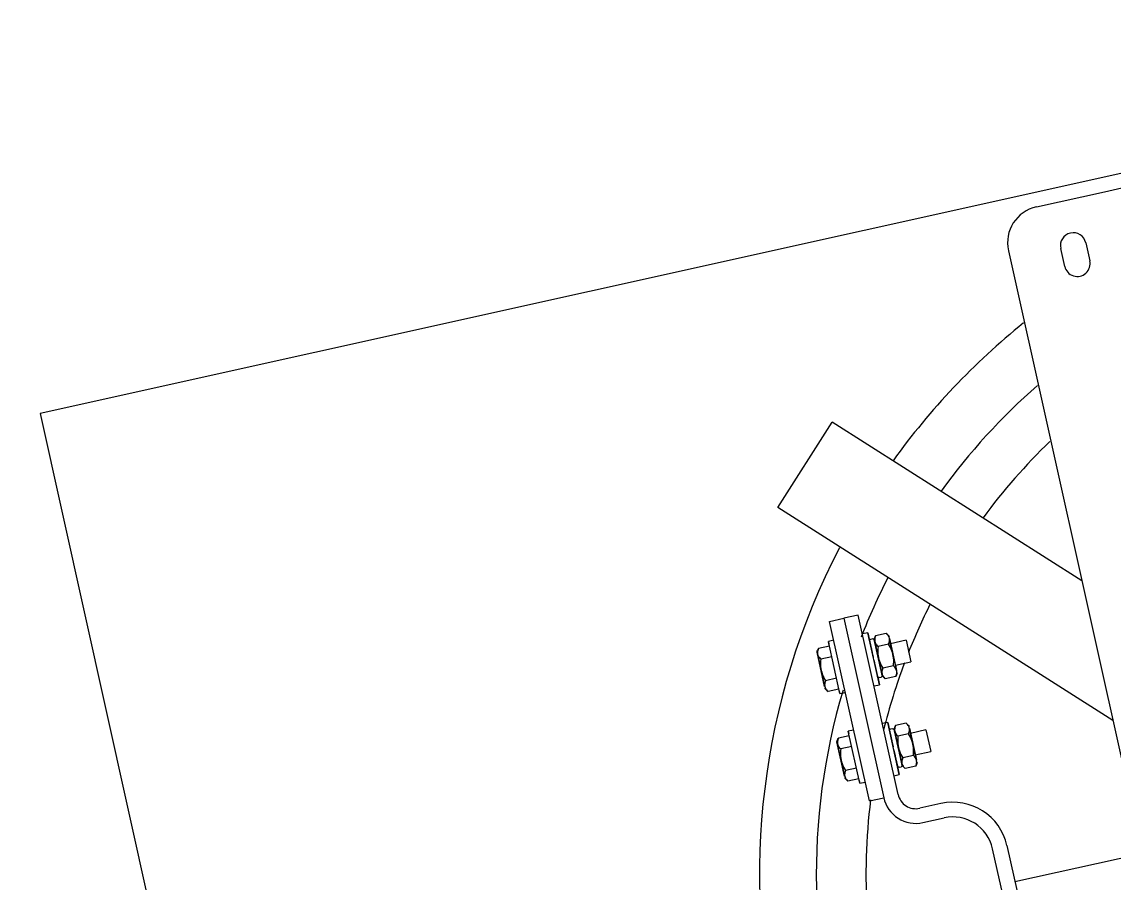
# Model space of a CAD drawing. Header units: millimetres. Extents: x -1534340 to 1713810, y -1348191 to 1114081.
# Drawn here: x 1302747 to 1303341, y -649843 to -649375 of the extents above; entities that cross this region are included whole.
import ezdxf

# ---------------------------------------------------------------- set-up
doc = ezdxf.new("R2010")
doc.units = ezdxf.units.MM
doc.header["$LTSCALE"] = 100
for name, color, linetype in [('ccu12-Manh', 8, 'Continuous'), ('KT-Kich thuoc', 9, 'Continuous'), ('SPE-MEP-Electric', 46, 'Continuous'), ('Xref_ST_MBDV Cot vach 30.7.2022$0$Xref_ST_MBDV Cot vach 30.7.2022|Xref_ST_MBDV Cot vach 30.7.2022|Xref_ST_MBDV Cot vach 30.7.2022|Xref_ST_MBDV Cot vach 30.7.2022|A-WALL-PATT', 251, 'Continuous')]:
    doc.layers.add(name, color=color, linetype=linetype)

# ---------------------------------------------------------------- blocks, each defined once
blk = doc.blocks.new('Xref_ST_MBDV Cot vach 30.7.2022$0$Tuong Vay01-flat-1')
at = {"layer": 'Xref_ST_MBDV Cot vach 30.7.2022$0$Xref_ST_MBDV Cot vach 30.7.2022|Xref_ST_MBDV Cot vach 30.7.2022|Xref_ST_MBDV Cot vach 30.7.2022|Xref_ST_MBDV Cot vach 30.7.2022|A-WALL-PATT'}
h = blk.add_hatch(dxfattribs=at)
h.set_pattern_fill('ACET-2D-VATLIEU04', color=256, scale=50, pattern_type=2)
h.set_pattern_definition([(50, (-11139561.84, -1407213.45), (-225.902474, 189.5546825), [37.5, -412.5]), (355, (-11139561.84, -1407213.45), (32.127212, 367.215716), [30, -330]), (100.4514, (-11139531.95, -1407216.06), (-341.231527, -62.944187), [31.870095, -350.571056]), (46.1842, (-11139561.84, -1407113.45), (-319.180497, 306.252097), [56.25, -618.75]), (96.6356, (-11139517.37, -1407120.34), (-516.995922, -60.144022), [47.805144, -525.8565]), (351.1842, (-11139561.84, -1407113.45), (84.740774, 546.39543), [45, -495]), (21, (-11139511.84, -1407138.45), (-105.680822, 275.3079534), [37.5, -412.5]), (326, (-11139511.84, -1407138.45), (206.128805, 305.59852), [30, -330]), (71.4514, (-11139486.97, -1407155.22), (-328.963765, 110.380101), [31.870095, -350.571056]), (37.5, (-11139561.84, -1407213.45), (-78.1345294, 101.8269012), [0, -326, 0, -335, 0, -331.25]), (7.5, (-11139561.84, -1407213.45), (-23.2793464, 176.824191), [0, -191, 0, -318.5, 0, -126.25]), (327.5, (-11139673.34, -1407213.45), (71.9444175, 112.9301145), [0, -125, 0, -390, 0, -517.5000003]), (317.5, (-11139723.34, -1407213.45), (158.0205496, 172.449169), [0, -162.5, 0, -259, 0, -367.5]), (45, (-11139561.84, -1407213.45), (-150.260191, 150.260191), []), (45, (-11139561.84, -1407152.2), (-150.260191, 150.260191), [])])
h.paths.add_polyline_path([(-82665.42, -118500.01), (-81837.42, -121132.03), (-80902.72, -123728.08), (-79862.88, -126283.84), (-78719.64, -128795.04), (-77474.9, -131257.52), (-76130.73, -133667.15), (-74689.38, -136019.95), (-73153.23, -138311.98), (-71524.86, -140539.43), (-69806.97, -142698.6), (-68002.42, -144785.88), (-66114.21, -146797.8), (-64145.5, -148731.01), (-62099.55, -150582.3), (-59979.78, -152348.57), (-57789.72, -154026.89), (-55533, -155614.47), (-53213.4, -157108.65), (-50834.77, -158506.95), (-48401.07, -159807.05), (-45916.36, -161006.78), (-43384.77, -162104.14), (-40810.51, -163097.3), (-38197.89, -163984.61), (-35551.23, -164764.6), (-32874.96, -165435.95), (-30173.53, -165997.57), (-27451.45, -166448.5), (-24701.85, -166789.32), (-4396.73, -168938.26), (36420.02, -167648.22), (41836.49, -160718.64), (12445.39, -24367.66), (8472.91, -9248.97), (-4718.71, -5521.4), (-10557.46, -9946.82), (-34021.19, -27848.25), (-39776.65, -32008.57), (-41248.86, -35293.77), (-45787.32, -38574.38), (-49368.49, -38942), (-57644.19, -44924.07), (-59844.65, -46601.45), (-61968.93, -48362.3), (-64019.6, -50208.35), (-65993.25, -52136.53), (-67886.59, -54143.62), (-69696.47, -56226.28), (-71419.87, -58381.05), (-73053.94, -60604.33), (-74595.93, -62892.43), (-76043.3, -65241.53), (-77393.62, -67647.73), (-78644.64, -70107.01), (-79794.3, -72615.29), (-80840.66, -75168.38), (-81782, -77762.03), (-82616.74, -80391.93), (-83343.48, -83053.69), (-83961.03, -85742.89), (-84468.35, -88455.04), (-84864.6, -91185.63), (-85149.11, -93930.12), (-85321.41, -96683.6), (-85381.3, -99529.51), (-85328.5, -102200.84), (-85163.21, -104955.39), (-84885.7, -107700.59), (-84496.43, -110432.19), (-83996.05, -113145.63), (-83385.37, -115836.4)], flags=16)
h.paths.add_polyline_path([(-83625.46, -118780.63), (-82785.21, -121451.59), (-81836.68, -124086.04), (-80781.46, -126679.6), (-79621.31, -129227.95), (-78358.15, -131726.85), (-76994.1, -134172.14), (-75531.43, -136559.73), (-73972.56, -138885.67), (-72320.1, -141146.07), (-70576.8, -143337.18), (-68745.55, -145455.33), (-66829.42, -147497.01), (-64831.58, -149458.82), (-62755.37, -151337.49), (-60604.25, -153129.89), (-58381.78, -154833.04), (-56091.69, -156444.1), (-53737.77, -157960.38), (-51323.96, -159379.37), (-48854.26, -160698.7), (-46332.79, -161916.18), (-43763.75, -163029.77), (-41151.42, -164037.62), (-38500.15, -164938.06), (-35814.34, -165729.58), (-33098.48, -166410.87), (-30357.09, -166980.79), (-27594.73, -167438.39), (-24815.99, -167782.83), (-4433.74, -169939.93), (36919.56, -168632.94), (42912.69, -160965.6), (13418.23, -24135.12), (9294.84, -8442.07), (-4925.94, -4423.69), (-11162.76, -9150.82), (-34617.48, -27045.38), (-40579.63, -31355.1), (-42051.84, -34640.3), (-46155.98, -37606.97), (-49737.15, -37974.59), (-58240.31, -44121.08), (-60467.12, -45818.54), (-62622.82, -47605.44), (-64703.82, -49478.79), (-66706.66, -51435.49), (-68628.01, -53472.27), (-70464.67, -55585.74), (-72213.56, -57772.38), (-73871.8, -60028.55), (-75436.6, -62350.49), (-76905.37, -64734.35), (-78275.67, -67176.14), (-79545.2, -69671.8), (-80711.86, -72217.17), (-81773.71, -74808.03), (-82728.97, -77440.05), (-83576.05, -80108.85), (-84313.55, -82809.98), (-84940.23, -85538.96), (-85455.06, -88291.23), (-85857.17, -91062.22), (-86145.89, -93847.3), (-86320.76, -96641.84), (-86381.51, -99528.87), (-86327.91, -102240.68), (-86160.19, -105035.66), (-85878.58, -107821.47), (-85483.55, -110593.48), (-84975.76, -113347.05), (-84356.06, -116077.62)])
blk = doc.blocks.new('A$C3D120D72')
for p, q in [((0, 0), (0.02, 2290)), ((-462.44, 343.62), (-462.42, 2221.96)), ((-454.42, 2221.96), (-454.44, 343.62)), ((-462.44, 363.62), (-533.44, 363.63)), ((-533.44, 27.79), (-533.44, 327.79)), ((-420.51, 321.46), (-432.28, 321.46)), ((-432.28, 313.46), (-420.51, 313.46)), ((-410.67, 303.62), (-410.67, 203.62)), ((-402.67, 203.62), (-402.67, 303.62)), ((-394.67, 303.62), (-402.67, 303.62)), ((-394.67, 303.62), (-394.67, 203.62)), ((-410.67, 293.12), (-413.67, 293.12)), ((-413.67, 288.88), (-413.67, 293.12)), ((-413.67, 293.12), (-413.67, 264.12)), ((-410.67, 293.12), (-413.67, 293.12)), ((-413.67, 288.88), (-413.67, 293.12)), ((-413.67, 293.12), (-413.67, 288.88)), ((-391.67, 293.12), (-394.67, 293.12)), ((-391.67, 293.12), (-394.67, 293.12)), ((-391.67, 291.6), (-391.67, 293.12)), ((-391.67, 293.12), (-391.67, 264.12)), ((-391.67, 291.6), (-391.67, 293.12)), ((-391.67, 293.12), (-391.67, 291.6)), ((-533.44, 289.62), (-380.73, 136.91)), ((-424.48, 288.97), (-424.22, 289.41)), ((-424.48, 288.62), (-424.48, 288.97)), ((-424.48, 288.97), (-424.48, 288.62)), ((-424.48, 288.62), (-424.48, 288.97)), ((-424.48, 288.97), (-424.48, 288.62)), ((-424.48, 269.66), (-424.48, 287.59)), ((-424.48, 287.59), (-424.48, 284.68)), ((-424.48, 284.68), (-424.48, 287.59)), ((-424.48, 287.59), (-424.48, 284.68)), ((-423.37, 290.62), (-417.47, 290.62)), ((-416.32, 288.91), (-416.28, 288.83)), ((-416.28, 288.83), (-416.28, 288.48)), ((-416.28, 288.48), (-416.28, 288.83)), ((-416.28, 288.83), (-416.28, 288.48)), ((-416.28, 288.48), (-416.28, 288.83)), ((-416.28, 287.46), (-416.28, 268.42)), ((-416.28, 268.42), (-416.28, 287.46)), ((-416.28, 287.46), (-416.28, 268.42)), ((-416.28, 268.42), (-416.28, 287.46)), ((-414.36, 289.22), (-415.58, 289.22)), ((-391.67, 290.62), (-385.6, 290.62)), ((-391.67, 290.62), (-391.67, 288.88)), ((-384.44, 288.91), (-384.42, 288.86)), ((-384.42, 288.86), (-384.42, 288.51)), ((-384.42, 288.51), (-384.42, 288.86)), ((-384.42, 288.86), (-384.42, 288.51)), ((-384.42, 288.51), (-384.42, 288.86)), ((-384.42, 287.49), (-384.42, 268.39)), ((-384.42, 268.39), (-384.42, 287.49)), ((-384.42, 287.49), (-384.42, 268.39)), ((-384.42, 268.39), (-384.42, 287.49)), ((-424.47, 284.62), (-433.07, 284.62)), ((-433.07, 272.62), (-433.07, 284.62)), ((-424.47, 284.62), (-424.47, 272.62)), ((-423.37, 284.62), (-417.47, 284.62)), ((-391.67, 284.62), (-385.6, 284.62)), ((-433.07, 272.62), (-424.47, 272.62)), ((-424.48, 272.58), (-424.48, 269.66)), ((-424.48, 269.66), (-424.48, 272.58)), ((-424.48, 272.58), (-424.48, 269.66)), ((-424.48, 268.28), (-424.48, 268.63)), ((-424.48, 268.63), (-424.48, 268.28)), ((-424.48, 268.28), (-424.48, 268.63)), ((-424.48, 268.63), (-424.48, 268.28)), ((-423.37, 272.63), (-417.47, 272.63)), ((-416.28, 268.42), (-416.54, 267.97)), ((-415.58, 268.02), (-414.36, 268.02)), ((-413.67, 264.12), (-413.67, 268.37)), ((-413.67, 264.12), (-413.67, 268.37)), ((-413.67, 268.37), (-413.67, 264.12)), ((-391.67, 272.63), (-385.6, 272.63)), ((-391.67, 268.37), (-391.67, 266.63)), ((-384.42, 268.39), (-384.68, 267.94)), ((-423.37, 266.63), (-417.47, 266.63)), ((-413.67, 264.12), (-410.67, 264.12)), ((-413.67, 264.12), (-410.67, 264.12)), ((-394.67, 264.12), (-391.67, 264.12)), ((-394.67, 264.12), (-391.67, 264.12)), ((-391.67, 266.63), (-385.6, 266.63)), ((-391.67, 264.12), (-391.67, 265.65)), ((-391.67, 264.12), (-391.67, 265.65)), ((-391.67, 265.65), (-391.67, 264.12)), ((-424.48, 238.97), (-424.22, 239.41)), ((-424.48, 238.62), (-424.48, 238.97)), ((-424.48, 238.97), (-424.48, 238.62)), ((-424.48, 238.62), (-424.48, 238.97)), ((-424.48, 238.97), (-424.48, 238.62)), ((-423.37, 240.62), (-417.48, 240.62)), ((-416.32, 238.91), (-416.28, 238.83)), ((-416.28, 238.83), (-416.28, 238.48)), ((-416.28, 238.48), (-416.28, 238.83)), ((-416.28, 238.83), (-416.28, 238.48)), ((-416.28, 238.48), (-416.28, 238.83)), ((-414.37, 239.22), (-415.58, 239.22)), ((-410.67, 243.12), (-413.67, 243.12)), ((-413.67, 238.88), (-413.67, 243.12)), ((-413.67, 243.12), (-413.67, 214.12)), ((-410.67, 243.12), (-413.67, 243.12)), ((-413.67, 238.88), (-413.67, 243.12)), ((-413.67, 243.12), (-413.67, 238.88)), ((-391.67, 243.12), (-394.67, 243.12)), ((-391.67, 243.12), (-394.67, 243.12)), ((-391.67, 241.6), (-391.67, 243.12)), ((-391.67, 243.12), (-391.67, 214.12)), ((-391.67, 241.6), (-391.67, 243.12)), ((-391.67, 243.12), (-391.67, 241.6)), ((-391.67, 240.62), (-385.6, 240.62)), ((-391.67, 240.62), (-391.67, 238.88)), ((-384.45, 238.91), (-384.42, 238.86)), ((-384.42, 238.86), (-384.42, 238.51)), ((-384.42, 238.51), (-384.42, 238.86)), ((-384.42, 238.86), (-384.42, 238.51)), ((-384.42, 238.51), (-384.42, 238.86)), ((-424.47, 234.62), (-433.07, 234.62)), ((-433.07, 222.62), (-433.07, 234.62)), ((-424.48, 219.78), (-424.48, 237.59)), ((-424.48, 237.59), (-424.48, 234.68)), ((-424.48, 234.68), (-424.48, 237.59)), ((-424.48, 237.59), (-424.48, 234.68)), ((-424.47, 234.62), (-424.47, 222.62)), ((-423.37, 234.62), (-417.48, 234.62)), ((-416.28, 237.46), (-416.28, 218.42)), ((-416.28, 218.42), (-416.28, 237.46)), ((-416.28, 237.46), (-416.28, 218.42)), ((-416.28, 218.42), (-416.28, 237.46)), ((-391.67, 234.62), (-385.6, 234.62)), ((-384.42, 237.49), (-384.42, 218.39)), ((-384.42, 218.39), (-384.42, 237.49)), ((-384.42, 237.49), (-384.42, 218.39)), ((-384.42, 218.39), (-384.42, 237.49)), ((-433.07, 222.62), (-424.47, 222.62)), ((-424.48, 222.58), (-424.48, 219.78)), ((-424.48, 219.78), (-424.48, 222.58)), ((-424.48, 222.58), (-424.48, 219.78)), ((-423.37, 222.63), (-417.48, 222.63)), ((-391.67, 222.63), (-385.6, 222.63)), ((-424.48, 218.28), (-424.48, 218.63)), ((-424.48, 218.63), (-424.48, 218.28)), ((-424.48, 218.28), (-424.48, 218.63)), ((-424.48, 218.63), (-424.48, 218.28)), ((-423.37, 216.63), (-417.48, 216.63)), ((-416.28, 218.42), (-416.54, 217.97)), ((-415.58, 218.02), (-414.37, 218.02)), ((-413.67, 214.12), (-413.67, 218.37)), ((-413.67, 214.12), (-413.67, 218.37)), ((-413.67, 218.37), (-413.67, 214.12)), ((-413.67, 214.12), (-410.67, 214.12)), ((-413.67, 214.12), (-410.67, 214.12)), ((-394.67, 214.12), (-391.67, 214.12)), ((-394.67, 214.12), (-391.67, 214.12)), ((-391.67, 218.37), (-391.67, 216.63)), ((-391.67, 216.63), (-385.6, 216.63)), ((-391.67, 214.12), (-391.67, 215.65)), ((-391.67, 214.12), (-391.67, 215.65)), ((-391.67, 215.65), (-391.67, 214.12)), ((-384.42, 218.39), (-384.68, 217.94)), ((-533.44, 211.84), (-419.62, 98.02)), ((-410.67, 203.62), (-402.67, 203.62)), ((-394.67, 203.62), (-402.67, 203.62)), ((-380.73, 136.91), (-419.62, 98.02)), ((-575.44, 32.75), (-575.44, 42.75)), ((-561.44, 42.75), (-561.44, 32.75)), ((-591.44, 7.79), (-603.44, 7.79)), ((-553.44, 7.79), (-591.44, 7.79)), ((-1400, 0.01), (0, 0))]:
    blk.add_line(p, q)
at = {"flags": 128}
for points in [[(-424.48, 288.97), (-424.22, 289.41), (-423.94, 289.85), (-423.64, 290.27), (-423.37, 290.62)], [(-417.47, 290.62), (-417.16, 290.21), (-416.87, 289.79), (-416.59, 289.36), (-416.32, 288.91), (-416.28, 288.83)], [(-416.27, 288.54), (-416.27, 288.57), (-416.26, 288.6), (-416.26, 288.62), (-416.26, 288.65), (-416.25, 288.68), (-416.25, 288.7), (-416.24, 288.73), (-416.23, 288.76), (-416.22, 288.78), (-416.21, 288.81), (-416.2, 288.83), (-416.19, 288.86), (-416.18, 288.88), (-416.16, 288.9), (-416.15, 288.93), (-416.13, 288.95), (-416.11, 288.97), (-416.1, 288.99), (-416.08, 289.01), (-416.06, 289.03), (-416.04, 289.05), (-416.02, 289.07), (-416, 289.08), (-415.98, 289.1), (-415.95, 289.12), (-415.93, 289.13), (-415.91, 289.14), (-415.88, 289.16), (-415.86, 289.17), (-415.83, 289.18), (-415.81, 289.19), (-415.78, 289.2), (-415.75, 289.2), (-415.73, 289.21), (-415.7, 289.21), (-415.67, 289.22), (-415.65, 289.22), (-415.62, 289.22), (-415.59, 289.22), (-415.58, 289.22)], [(-416.27, 280.49), (-416.27, 280.88), (-416.27, 281.26), (-416.27, 281.64), (-416.27, 282.02), (-416.27, 282.39), (-416.27, 282.75), (-416.27, 283.11), (-416.27, 283.46), (-416.27, 283.8), (-416.27, 284.14), (-416.27, 284.46), (-416.27, 284.78), (-416.27, 285.08), (-416.27, 285.38), (-416.27, 285.66), (-416.27, 285.94), (-416.27, 286.2), (-416.27, 286.45), (-416.27, 286.69), (-416.27, 286.91), (-416.27, 287.12), (-416.27, 287.32), (-416.27, 287.5), (-416.27, 287.67), (-416.27, 287.83), (-416.27, 287.97), (-416.27, 288.09), (-416.27, 288.2), (-416.27, 288.3), (-416.27, 288.38), (-416.27, 288.44), (-416.27, 288.49), (-416.27, 288.52), (-416.27, 288.54)], [(-416.27, 288.54), (-416.27, 288.53), (-416.27, 288.51), (-416.27, 288.47), (-416.27, 288.42), (-416.27, 288.34), (-416.27, 288.26), (-416.27, 288.16), (-416.27, 288.04), (-416.27, 287.91), (-416.27, 287.76), (-416.27, 287.6), (-416.27, 287.42), (-416.27, 287.23), (-416.27, 287.03), (-416.27, 286.81), (-416.27, 286.58), (-416.27, 286.34), (-416.27, 286.08), (-416.27, 285.81), (-416.27, 285.53), (-416.27, 285.24), (-416.27, 284.94), (-416.27, 284.63), (-416.27, 284.31), (-416.27, 283.98), (-416.27, 283.64), (-416.27, 283.3), (-416.27, 282.95), (-416.27, 282.58), (-416.27, 282.22), (-416.27, 281.85), (-416.27, 281.47), (-416.27, 281.09), (-416.27, 280.7), (-416.27, 280.31), (-416.27, 279.92), (-416.27, 279.52), (-416.27, 279.13), (-416.27, 278.73), (-416.27, 278.33), (-416.27, 277.94), (-416.27, 277.54), (-416.27, 277.15), (-416.27, 276.76), (-416.27, 276.37), (-416.27, 275.99), (-416.27, 275.61), (-416.27, 275.23), (-416.27, 274.86), (-416.27, 274.5), (-416.27, 274.14), (-416.27, 273.79), (-416.27, 273.45), (-416.27, 273.11), (-416.27, 272.79), (-416.27, 272.47), (-416.27, 272.17), (-416.27, 271.87), (-416.27, 271.58), (-416.27, 271.31), (-416.27, 271.05), (-416.27, 270.8), (-416.27, 270.56), (-416.27, 270.34), (-416.27, 270.13), (-416.27, 269.93), (-416.27, 269.74), (-416.27, 269.57), (-416.27, 269.42), (-416.27, 269.28), (-416.27, 269.15), (-416.27, 269.04), (-416.27, 268.95), (-416.27, 268.87), (-416.27, 268.81), (-416.27, 268.76), (-416.27, 268.73), (-416.27, 268.71)], [(-416.27, 287.6), (-416.27, 287.42), (-416.27, 287.23), (-416.27, 287.03), (-416.27, 286.81), (-416.27, 286.58), (-416.27, 286.34), (-416.27, 286.08), (-416.27, 285.81), (-416.27, 285.53), (-416.27, 285.24), (-416.27, 284.94), (-416.27, 284.63), (-416.27, 284.31), (-416.27, 283.98), (-416.27, 283.64), (-416.27, 283.3), (-416.27, 282.95), (-416.27, 282.58), (-416.27, 282.22), (-416.27, 281.85), (-416.27, 281.47), (-416.27, 281.09), (-416.27, 280.7)], [(-416.27, 280.49), (-416.27, 280.88), (-416.27, 281.26), (-416.27, 281.64), (-416.27, 282.02), (-416.27, 282.39), (-416.27, 282.75), (-416.27, 283.11), (-416.27, 283.46), (-416.27, 283.8), (-416.27, 284.14), (-416.27, 284.46), (-416.27, 284.78), (-416.27, 285.08), (-416.27, 285.38), (-416.27, 285.66), (-416.27, 285.94), (-416.27, 286.2), (-416.27, 286.45), (-416.27, 286.69), (-416.27, 286.91), (-416.27, 287.12), (-416.27, 287.32), (-416.27, 287.5)], [(-416.26, 288.62), (-416.26, 288.65), (-416.25, 288.68), (-416.25, 288.7), (-416.24, 288.73), (-416.23, 288.76), (-416.22, 288.78), (-416.21, 288.81), (-416.2, 288.83), (-416.19, 288.86), (-416.18, 288.88), (-416.16, 288.9), (-416.15, 288.93), (-416.13, 288.95), (-416.11, 288.97), (-416.1, 288.99), (-416.08, 289.01), (-416.06, 289.03), (-416.04, 289.05), (-416.02, 289.07), (-416, 289.08), (-415.98, 289.1), (-415.95, 289.12), (-415.93, 289.13), (-415.91, 289.14), (-415.88, 289.16), (-415.86, 289.17), (-415.83, 289.18), (-415.81, 289.19), (-415.78, 289.2), (-415.75, 289.2), (-415.73, 289.21), (-415.7, 289.21), (-415.67, 289.22), (-415.65, 289.22)], [(-414.36, 289.22), (-414.34, 289.22), (-414.31, 289.22), (-414.28, 289.22), (-414.25, 289.22), (-414.23, 289.21), (-414.2, 289.2), (-414.17, 289.2), (-414.15, 289.19), (-414.12, 289.18), (-414.09, 289.17), (-414.07, 289.16), (-414.04, 289.15), (-414.02, 289.13), (-413.99, 289.12), (-413.97, 289.1), (-413.95, 289.09), (-413.93, 289.07), (-413.9, 289.05), (-413.88, 289.03), (-413.86, 289.01), (-413.84, 288.99), (-413.83, 288.97), (-413.81, 288.95), (-413.79, 288.93), (-413.78, 288.9), (-413.76, 288.88), (-413.75, 288.86), (-413.74, 288.83), (-413.72, 288.8), (-413.71, 288.78), (-413.7, 288.75), (-413.7, 288.73), (-413.69, 288.7), (-413.68, 288.67), (-413.68, 288.64), (-413.67, 288.62), (-413.67, 288.59), (-413.67, 288.56), (-413.67, 288.53)], [(-414.12, 289.18), (-414.09, 289.17), (-414.07, 289.16), (-414.04, 289.15), (-414.02, 289.13), (-413.99, 289.12), (-413.97, 289.1), (-413.95, 289.09), (-413.93, 289.07), (-413.9, 289.05), (-413.88, 289.03), (-413.86, 289.01), (-413.84, 288.99), (-413.83, 288.97), (-413.81, 288.95), (-413.79, 288.93), (-413.78, 288.9), (-413.76, 288.88), (-413.75, 288.86), (-413.74, 288.83), (-413.72, 288.8)], [(-413.67, 279.31), (-413.67, 279.7), (-413.67, 280.1), (-413.67, 280.49), (-413.67, 280.87), (-413.67, 281.26), (-413.67, 281.64), (-413.67, 282.01), (-413.67, 282.38), (-413.67, 282.74), (-413.67, 283.1), (-413.67, 283.45), (-413.67, 283.79), (-413.67, 284.13), (-413.67, 284.45), (-413.67, 284.77), (-413.67, 285.07), (-413.67, 285.37), (-413.67, 285.65), (-413.67, 285.93), (-413.67, 286.19), (-413.67, 286.44), (-413.67, 286.67), (-413.67, 286.9), (-413.67, 287.11), (-413.67, 287.31), (-413.67, 287.49), (-413.67, 287.66), (-413.67, 287.81), (-413.67, 287.95), (-413.67, 288.08), (-413.67, 288.19), (-413.67, 288.28), (-413.67, 288.36), (-413.67, 288.43), (-413.67, 288.47), (-413.67, 288.51), (-413.67, 288.52)], [(-385.6, 290.62), (-385.28, 290.21), (-384.99, 289.79), (-384.71, 289.36), (-384.44, 288.91), (-384.42, 288.86)], [(-416.27, 277.54), (-416.27, 277.15), (-416.27, 276.76), (-416.27, 276.37), (-416.27, 275.99), (-416.27, 275.61), (-416.27, 275.23), (-416.27, 274.86), (-416.27, 274.5), (-416.27, 274.14), (-416.27, 273.79), (-416.27, 273.45), (-416.27, 273.11), (-416.27, 272.79), (-416.27, 272.47), (-416.27, 272.17), (-416.27, 271.87), (-416.27, 271.58), (-416.27, 271.31), (-416.27, 271.05), (-416.27, 270.8), (-416.27, 270.56)], [(-416.27, 270.67), (-416.27, 270.91), (-416.27, 271.17), (-416.27, 271.44), (-416.27, 271.71), (-416.27, 272), (-416.27, 272.31), (-416.27, 272.62), (-416.27, 272.94), (-416.27, 273.27), (-416.27, 273.6), (-416.27, 273.95), (-416.27, 274.3), (-416.27, 274.66), (-416.27, 275.03), (-416.27, 275.4), (-416.27, 275.78), (-416.27, 276.16), (-416.27, 276.55), (-416.27, 276.94), (-416.27, 277.33)], [(-416.27, 270.67), (-416.27, 270.91), (-416.27, 271.17), (-416.27, 271.44), (-416.27, 271.71), (-416.27, 272), (-416.27, 272.31), (-416.27, 272.62), (-416.27, 272.94), (-416.27, 273.27), (-416.27, 273.6), (-416.27, 273.95), (-416.27, 274.3), (-416.27, 274.66), (-416.27, 275.03), (-416.27, 275.4), (-416.27, 275.78), (-416.27, 276.16), (-416.27, 276.55), (-416.27, 276.94), (-416.27, 277.33)], [(-413.67, 268.73), (-413.67, 268.75), (-413.67, 268.79), (-413.67, 268.85), (-413.67, 268.92), (-413.67, 269.01), (-413.67, 269.11), (-413.67, 269.23), (-413.67, 269.36), (-413.67, 269.5), (-413.67, 269.67), (-413.67, 269.84), (-413.67, 270.03), (-413.67, 270.23), (-413.67, 270.45), (-413.67, 270.68), (-413.67, 270.92), (-413.67, 271.18), (-413.67, 271.45), (-413.67, 271.73), (-413.67, 272.02), (-413.67, 272.32), (-413.67, 272.63), (-413.67, 272.95), (-413.67, 273.27), (-413.67, 273.61), (-413.67, 273.96), (-413.67, 274.31), (-413.67, 274.67), (-413.67, 275.04), (-413.67, 275.41), (-413.67, 275.79), (-413.67, 276.17), (-413.67, 276.55), (-413.67, 276.94), (-413.67, 277.33), (-413.67, 277.73)], [(-423.37, 266.63), (-423.68, 267.04), (-423.98, 267.46), (-424.26, 267.89), (-424.48, 268.28)], [(-416.28, 268.42), (-416.54, 267.97), (-416.81, 267.54), (-417.11, 267.11), (-417.42, 266.7), (-417.47, 266.63)], [(-416.27, 268.71), (-416.27, 268.71), (-416.27, 268.74), (-416.27, 268.78), (-416.27, 268.83), (-416.27, 268.9), (-416.27, 268.99), (-416.27, 269.09), (-416.27, 269.21), (-416.27, 269.34), (-416.27, 269.49), (-416.27, 269.65)], [(-416.27, 269.57), (-416.27, 269.42), (-416.27, 269.28), (-416.27, 269.15), (-416.27, 269.04), (-416.27, 268.95), (-416.27, 268.87), (-416.27, 268.81), (-416.27, 268.76), (-416.27, 268.73), (-416.27, 268.71)], [(-416.27, 268.71), (-416.27, 268.71), (-416.27, 268.74), (-416.27, 268.78), (-416.27, 268.83), (-416.27, 268.9), (-416.27, 268.99), (-416.27, 269.09), (-416.27, 269.21), (-416.27, 269.34), (-416.27, 269.49)], [(-415.58, 268.02), (-415.61, 268.02), (-415.64, 268.03), (-415.67, 268.03), (-415.69, 268.03), (-415.72, 268.04), (-415.75, 268.04), (-415.77, 268.05), (-415.8, 268.06), (-415.82, 268.07), (-415.85, 268.08), (-415.88, 268.09), (-415.9, 268.1), (-415.92, 268.11), (-415.95, 268.13), (-415.97, 268.14), (-415.99, 268.16), (-416.01, 268.18), (-416.03, 268.19), (-416.05, 268.21), (-416.07, 268.23), (-416.09, 268.25), (-416.11, 268.27), (-416.13, 268.29), (-416.14, 268.32), (-416.16, 268.34), (-416.17, 268.36), (-416.19, 268.38), (-416.2, 268.41), (-416.21, 268.43), (-416.22, 268.46), (-416.23, 268.48), (-416.24, 268.51), (-416.25, 268.54), (-416.25, 268.56), (-416.26, 268.59), (-416.26, 268.62), (-416.26, 268.64), (-416.27, 268.67), (-416.27, 268.7), (-416.27, 268.71)], [(-415.85, 268.08), (-415.88, 268.09), (-415.9, 268.1), (-415.92, 268.11), (-415.95, 268.13), (-415.97, 268.14), (-415.99, 268.16), (-416.01, 268.18), (-416.03, 268.19), (-416.05, 268.21), (-416.07, 268.23), (-416.09, 268.25), (-416.11, 268.27), (-416.13, 268.29), (-416.14, 268.32), (-416.16, 268.34), (-416.17, 268.36), (-416.19, 268.38), (-416.2, 268.41), (-416.21, 268.43), (-416.22, 268.46), (-416.23, 268.48), (-416.24, 268.51), (-416.25, 268.54), (-416.25, 268.56), (-416.26, 268.59), (-416.26, 268.62), (-416.26, 268.64), (-416.27, 268.67), (-416.27, 268.7), (-416.27, 268.71)], [(-413.67, 268.69), (-413.67, 268.67), (-413.67, 268.64), (-413.68, 268.61), (-413.68, 268.58), (-413.69, 268.56), (-413.69, 268.53), (-413.7, 268.5), (-413.71, 268.48), (-413.72, 268.45), (-413.73, 268.43), (-413.75, 268.4), (-413.76, 268.38), (-413.77, 268.35), (-413.79, 268.33), (-413.8, 268.31), (-413.82, 268.28), (-413.84, 268.26), (-413.86, 268.24), (-413.88, 268.22), (-413.9, 268.2), (-413.92, 268.18), (-413.94, 268.17), (-413.96, 268.15), (-413.99, 268.13), (-414.01, 268.12), (-414.04, 268.11), (-414.06, 268.09), (-414.09, 268.08), (-414.11, 268.07), (-414.14, 268.06), (-414.16, 268.05), (-414.19, 268.05), (-414.22, 268.04), (-414.25, 268.03), (-414.27, 268.03), (-414.3, 268.03), (-414.33, 268.03), (-414.36, 268.02), (-414.36, 268.02)], [(-413.77, 268.35), (-413.79, 268.33), (-413.8, 268.31), (-413.82, 268.28), (-413.84, 268.26), (-413.86, 268.24), (-413.88, 268.22), (-413.9, 268.2), (-413.92, 268.18), (-413.94, 268.17), (-413.96, 268.15), (-413.99, 268.13), (-414.01, 268.12), (-414.04, 268.11), (-414.06, 268.09), (-414.09, 268.08), (-414.11, 268.07), (-414.14, 268.06), (-414.16, 268.05), (-414.19, 268.05), (-414.22, 268.04), (-414.25, 268.03), (-414.27, 268.03), (-414.3, 268.03)], [(-384.42, 268.39), (-384.68, 267.94), (-384.95, 267.51), (-385.25, 267.08), (-385.56, 266.67), (-385.6, 266.63)], [(-424.48, 238.97), (-424.22, 239.41), (-423.94, 239.85), (-423.64, 240.27), (-423.37, 240.62)], [(-417.48, 240.62), (-417.16, 240.21), (-416.87, 239.79), (-416.59, 239.36), (-416.32, 238.91), (-416.28, 238.83)], [(-416.27, 238.54), (-416.27, 238.57), (-416.26, 238.6), (-416.26, 238.62), (-416.26, 238.65), (-416.25, 238.68), (-416.25, 238.7), (-416.24, 238.73), (-416.23, 238.76), (-416.22, 238.78), (-416.21, 238.81), (-416.2, 238.83), (-416.19, 238.86), (-416.18, 238.88), (-416.16, 238.9), (-416.15, 238.93), (-416.13, 238.95), (-416.12, 238.97), (-416.1, 238.99), (-416.08, 239.01), (-416.06, 239.03), (-416.04, 239.05), (-416.02, 239.07), (-416, 239.08), (-415.98, 239.1), (-415.95, 239.12), (-415.93, 239.13), (-415.91, 239.14), (-415.88, 239.16), (-415.86, 239.17), (-415.83, 239.18), (-415.81, 239.19), (-415.78, 239.2), (-415.75, 239.2), (-415.73, 239.21), (-415.7, 239.21), (-415.67, 239.22), (-415.65, 239.22), (-415.62, 239.22), (-415.59, 239.22), (-415.58, 239.22)], [(-416.27, 230.49), (-416.27, 230.88), (-416.27, 231.26), (-416.27, 231.64), (-416.27, 232.02), (-416.27, 232.39), (-416.27, 232.75), (-416.27, 233.11), (-416.27, 233.46), (-416.27, 233.8), (-416.27, 234.14), (-416.27, 234.46), (-416.27, 234.78), (-416.27, 235.08), (-416.27, 235.38), (-416.27, 235.66), (-416.27, 235.94), (-416.27, 236.2), (-416.27, 236.45), (-416.27, 236.69), (-416.27, 236.91), (-416.27, 237.12), (-416.27, 237.32), (-416.27, 237.5), (-416.27, 237.67), (-416.27, 237.83), (-416.27, 237.97), (-416.27, 238.09), (-416.27, 238.2), (-416.27, 238.3), (-416.27, 238.38), (-416.27, 238.44), (-416.27, 238.49), (-416.27, 238.52), (-416.27, 238.54)], [(-416.27, 238.54), (-416.27, 238.53), (-416.27, 238.51), (-416.27, 238.47), (-416.27, 238.42), (-416.27, 238.34), (-416.27, 238.26), (-416.27, 238.16), (-416.27, 238.04), (-416.27, 237.91), (-416.27, 237.76), (-416.27, 237.6), (-416.27, 237.42), (-416.27, 237.23), (-416.27, 237.03), (-416.27, 236.81), (-416.27, 236.58), (-416.27, 236.34), (-416.27, 236.08), (-416.27, 235.81), (-416.27, 235.53), (-416.27, 235.24), (-416.27, 234.94), (-416.27, 234.63), (-416.27, 234.31), (-416.27, 233.98), (-416.27, 233.64), (-416.27, 233.3), (-416.27, 232.95), (-416.27, 232.58), (-416.27, 232.22), (-416.27, 231.85), (-416.27, 231.47), (-416.27, 231.09), (-416.27, 230.7), (-416.27, 230.31), (-416.27, 229.92), (-416.27, 229.52), (-416.27, 229.13), (-416.27, 228.73), (-416.27, 228.33), (-416.27, 227.94), (-416.27, 227.54), (-416.27, 227.15), (-416.27, 226.76), (-416.27, 226.37), (-416.27, 225.99), (-416.27, 225.61), (-416.27, 225.23), (-416.27, 224.86), (-416.27, 224.5), (-416.27, 224.14), (-416.27, 223.79), (-416.27, 223.45), (-416.27, 223.11), (-416.27, 222.79), (-416.27, 222.47), (-416.27, 222.17), (-416.27, 221.87), (-416.27, 221.58), (-416.27, 221.31), (-416.27, 221.05), (-416.27, 220.8), (-416.27, 220.56), (-416.27, 220.34), (-416.27, 220.13), (-416.27, 219.93), (-416.27, 219.74), (-416.27, 219.57), (-416.27, 219.42), (-416.27, 219.28), (-416.27, 219.15), (-416.27, 219.04), (-416.27, 218.95), (-416.27, 218.87), (-416.27, 218.81), (-416.27, 218.76), (-416.27, 218.73), (-416.27, 218.71)], [(-416.26, 238.62), (-416.26, 238.65), (-416.25, 238.68), (-416.25, 238.7), (-416.24, 238.73), (-416.23, 238.76), (-416.22, 238.78), (-416.21, 238.81), (-416.2, 238.83), (-416.19, 238.86), (-416.18, 238.88), (-416.16, 238.9), (-416.15, 238.93), (-416.13, 238.95), (-416.12, 238.97), (-416.1, 238.99), (-416.08, 239.01), (-416.06, 239.03), (-416.04, 239.05), (-416.02, 239.07), (-416, 239.08), (-415.98, 239.1), (-415.95, 239.12), (-415.93, 239.13), (-415.91, 239.14), (-415.88, 239.16), (-415.86, 239.17), (-415.83, 239.18), (-415.81, 239.19), (-415.78, 239.2), (-415.75, 239.2), (-415.73, 239.21), (-415.7, 239.21), (-415.67, 239.22), (-415.65, 239.22)], [(-414.37, 239.22), (-414.34, 239.22), (-414.31, 239.22), (-414.28, 239.22), (-414.25, 239.22), (-414.23, 239.21), (-414.2, 239.2), (-414.17, 239.2), (-414.15, 239.19), (-414.12, 239.18), (-414.09, 239.17), (-414.07, 239.16), (-414.04, 239.15), (-414.02, 239.13), (-413.99, 239.12), (-413.97, 239.1), (-413.95, 239.09), (-413.93, 239.07), (-413.9, 239.05), (-413.88, 239.03), (-413.86, 239.01), (-413.85, 238.99), (-413.83, 238.97), (-413.81, 238.95), (-413.79, 238.93), (-413.78, 238.9), (-413.76, 238.88), (-413.75, 238.86), (-413.74, 238.83), (-413.72, 238.8), (-413.71, 238.78), (-413.7, 238.75), (-413.7, 238.73), (-413.69, 238.7), (-413.68, 238.67), (-413.68, 238.64), (-413.67, 238.62), (-413.67, 238.59), (-413.67, 238.56), (-413.67, 238.53)], [(-414.12, 239.18), (-414.09, 239.17), (-414.07, 239.16), (-414.04, 239.15), (-414.02, 239.13), (-413.99, 239.12), (-413.97, 239.1), (-413.95, 239.09), (-413.93, 239.07), (-413.9, 239.05), (-413.88, 239.03), (-413.86, 239.01), (-413.85, 238.99), (-413.83, 238.97), (-413.81, 238.95), (-413.79, 238.93), (-413.78, 238.9), (-413.76, 238.88), (-413.75, 238.86), (-413.74, 238.83), (-413.72, 238.8)], [(-413.67, 229.31), (-413.67, 229.7), (-413.67, 230.1), (-413.67, 230.49), (-413.67, 230.87), (-413.67, 231.26), (-413.67, 231.64), (-413.67, 232.01), (-413.67, 232.38), (-413.67, 232.74), (-413.67, 233.1), (-413.67, 233.45), (-413.67, 233.79), (-413.67, 234.13), (-413.67, 234.45), (-413.67, 234.77), (-413.67, 235.07), (-413.67, 235.37), (-413.67, 235.65), (-413.67, 235.93), (-413.67, 236.19), (-413.67, 236.44), (-413.67, 236.67), (-413.67, 236.9), (-413.67, 237.11), (-413.67, 237.31), (-413.67, 237.49), (-413.67, 237.66), (-413.67, 237.81), (-413.67, 237.95), (-413.67, 238.08), (-413.67, 238.19), (-413.67, 238.28), (-413.67, 238.36), (-413.67, 238.43), (-413.67, 238.47), (-413.67, 238.51), (-413.67, 238.52)], [(-385.6, 240.62), (-385.28, 240.21), (-384.99, 239.79), (-384.71, 239.36), (-384.45, 238.91), (-384.42, 238.86)], [(-416.27, 237.6), (-416.27, 237.42), (-416.27, 237.23), (-416.27, 237.03), (-416.27, 236.81), (-416.27, 236.58), (-416.27, 236.34), (-416.27, 236.08), (-416.27, 235.81), (-416.27, 235.53), (-416.27, 235.24), (-416.27, 234.94), (-416.27, 234.63), (-416.27, 234.31), (-416.27, 233.98), (-416.27, 233.64), (-416.27, 233.3), (-416.27, 232.95), (-416.27, 232.58), (-416.27, 232.22), (-416.27, 231.85), (-416.27, 231.47), (-416.27, 231.09), (-416.27, 230.7)], [(-416.27, 230.49), (-416.27, 230.88), (-416.27, 231.26), (-416.27, 231.64), (-416.27, 232.02), (-416.27, 232.39), (-416.27, 232.75), (-416.27, 233.11), (-416.27, 233.46), (-416.27, 233.8), (-416.27, 234.14), (-416.27, 234.46), (-416.27, 234.78), (-416.27, 235.08), (-416.27, 235.38), (-416.27, 235.66), (-416.27, 235.94), (-416.27, 236.2), (-416.27, 236.45), (-416.27, 236.69), (-416.27, 236.91), (-416.27, 237.12), (-416.27, 237.32), (-416.27, 237.5)], [(-416.27, 227.54), (-416.27, 227.15), (-416.27, 226.76), (-416.27, 226.37), (-416.27, 225.99), (-416.27, 225.61), (-416.27, 225.23), (-416.27, 224.86), (-416.27, 224.5), (-416.27, 224.14), (-416.27, 223.79), (-416.27, 223.45), (-416.27, 223.11), (-416.27, 222.79), (-416.27, 222.47), (-416.27, 222.17), (-416.27, 221.87), (-416.27, 221.58), (-416.27, 221.31), (-416.27, 221.05), (-416.27, 220.8), (-416.27, 220.56)], [(-416.27, 220.67), (-416.27, 220.91), (-416.27, 221.17), (-416.27, 221.44), (-416.27, 221.71), (-416.27, 222), (-416.27, 222.31), (-416.27, 222.62), (-416.27, 222.94), (-416.27, 223.27), (-416.27, 223.6), (-416.27, 223.95), (-416.27, 224.3), (-416.27, 224.66), (-416.27, 225.03), (-416.27, 225.4), (-416.27, 225.78), (-416.27, 226.16), (-416.27, 226.55), (-416.27, 226.94), (-416.27, 227.33)], [(-416.27, 220.67), (-416.27, 220.91), (-416.27, 221.17), (-416.27, 221.44), (-416.27, 221.71), (-416.27, 222), (-416.27, 222.31), (-416.27, 222.62), (-416.27, 222.94), (-416.27, 223.27), (-416.27, 223.6), (-416.27, 223.95), (-416.27, 224.3), (-416.27, 224.66), (-416.27, 225.03), (-416.27, 225.4), (-416.27, 225.78), (-416.27, 226.16), (-416.27, 226.55), (-416.27, 226.94), (-416.27, 227.33)], [(-413.67, 218.73), (-413.67, 218.75), (-413.67, 218.79), (-413.67, 218.85), (-413.67, 218.92), (-413.67, 219.01), (-413.67, 219.11), (-413.67, 219.23), (-413.67, 219.36), (-413.67, 219.5), (-413.67, 219.67), (-413.67, 219.84), (-413.67, 220.03), (-413.67, 220.23), (-413.67, 220.45), (-413.67, 220.68), (-413.67, 220.92), (-413.67, 221.18), (-413.67, 221.45), (-413.67, 221.73), (-413.67, 222.02), (-413.67, 222.32), (-413.67, 222.63), (-413.67, 222.95), (-413.67, 223.27), (-413.67, 223.61), (-413.67, 223.96), (-413.67, 224.31), (-413.67, 224.67), (-413.67, 225.04), (-413.67, 225.41), (-413.67, 225.79), (-413.67, 226.17), (-413.67, 226.55), (-413.67, 226.94), (-413.67, 227.33), (-413.67, 227.73)], [(-423.37, 216.63), (-423.68, 217.04), (-423.98, 217.46), (-424.26, 217.89), (-424.48, 218.28)], [(-416.28, 218.42), (-416.54, 217.97), (-416.81, 217.54), (-417.11, 217.11), (-417.42, 216.7), (-417.48, 216.63)], [(-416.27, 218.71), (-416.27, 218.71), (-416.27, 218.74), (-416.27, 218.78), (-416.27, 218.83), (-416.27, 218.9), (-416.27, 218.99), (-416.27, 219.09), (-416.27, 219.21), (-416.27, 219.34), (-416.27, 219.49), (-416.27, 219.65)], [(-416.27, 219.57), (-416.27, 219.42), (-416.27, 219.28), (-416.27, 219.15), (-416.27, 219.04), (-416.27, 218.95), (-416.27, 218.87), (-416.27, 218.81), (-416.27, 218.76), (-416.27, 218.73), (-416.27, 218.71)], [(-416.27, 218.71), (-416.27, 218.71), (-416.27, 218.74), (-416.27, 218.78), (-416.27, 218.83), (-416.27, 218.9), (-416.27, 218.99), (-416.27, 219.09), (-416.27, 219.21), (-416.27, 219.34), (-416.27, 219.49)], [(-415.58, 218.02), (-415.61, 218.02), (-415.64, 218.03), (-415.67, 218.03), (-415.69, 218.03), (-415.72, 218.04), (-415.75, 218.04), (-415.77, 218.05), (-415.8, 218.06), (-415.83, 218.07), (-415.85, 218.08), (-415.88, 218.09), (-415.9, 218.1), (-415.92, 218.11), (-415.95, 218.13), (-415.97, 218.14), (-415.99, 218.16), (-416.01, 218.18), (-416.03, 218.19), (-416.05, 218.21), (-416.07, 218.23), (-416.09, 218.25), (-416.11, 218.27), (-416.13, 218.29), (-416.14, 218.32), (-416.16, 218.34), (-416.17, 218.36), (-416.19, 218.38), (-416.2, 218.41), (-416.21, 218.43), (-416.22, 218.46), (-416.23, 218.48), (-416.24, 218.51), (-416.25, 218.54), (-416.25, 218.56), (-416.26, 218.59), (-416.26, 218.62), (-416.26, 218.64), (-416.27, 218.67), (-416.27, 218.7), (-416.27, 218.71)], [(-415.85, 218.08), (-415.88, 218.09), (-415.9, 218.1), (-415.92, 218.11), (-415.95, 218.13), (-415.97, 218.14), (-415.99, 218.16), (-416.01, 218.18), (-416.03, 218.19), (-416.05, 218.21), (-416.07, 218.23), (-416.09, 218.25), (-416.11, 218.27), (-416.13, 218.29), (-416.14, 218.32), (-416.16, 218.34), (-416.17, 218.36), (-416.19, 218.38), (-416.2, 218.41), (-416.21, 218.43), (-416.22, 218.46), (-416.23, 218.48), (-416.24, 218.51), (-416.25, 218.54), (-416.25, 218.56), (-416.26, 218.59), (-416.26, 218.62), (-416.26, 218.64), (-416.27, 218.67), (-416.27, 218.7), (-416.27, 218.71)], [(-415.61, 218.02), (-415.61, 218.02), (-415.64, 218.03), (-415.67, 218.03), (-415.69, 218.03), (-415.72, 218.04), (-415.75, 218.04), (-415.77, 218.05), (-415.8, 218.06), (-415.83, 218.07), (-415.83, 218.07)], [(-413.67, 218.69), (-413.67, 218.67), (-413.67, 218.64), (-413.68, 218.61), (-413.68, 218.58), (-413.69, 218.56), (-413.69, 218.53), (-413.7, 218.5), (-413.71, 218.48), (-413.72, 218.45), (-413.73, 218.43), (-413.75, 218.4), (-413.76, 218.38), (-413.77, 218.35), (-413.79, 218.33), (-413.81, 218.31), (-413.82, 218.28), (-413.84, 218.26), (-413.86, 218.24), (-413.88, 218.22), (-413.9, 218.2), (-413.92, 218.18), (-413.94, 218.17), (-413.96, 218.15), (-413.99, 218.13), (-414.01, 218.12), (-414.04, 218.11), (-414.06, 218.09), (-414.09, 218.08), (-414.11, 218.07), (-414.14, 218.06), (-414.17, 218.05), (-414.19, 218.05), (-414.22, 218.04), (-414.25, 218.03), (-414.27, 218.03), (-414.3, 218.03), (-414.33, 218.03), (-414.36, 218.02), (-414.37, 218.02)], [(-413.77, 218.35), (-413.79, 218.33), (-413.81, 218.31), (-413.82, 218.28), (-413.84, 218.26), (-413.86, 218.24), (-413.88, 218.22), (-413.9, 218.2), (-413.92, 218.18), (-413.94, 218.17), (-413.96, 218.15), (-413.99, 218.13), (-414.01, 218.12), (-414.04, 218.11), (-414.06, 218.09), (-414.09, 218.08), (-414.11, 218.07), (-414.14, 218.06), (-414.17, 218.05), (-414.19, 218.05), (-414.22, 218.04), (-414.25, 218.03), (-414.27, 218.03), (-414.3, 218.03)], [(-384.42, 218.39), (-384.68, 217.94), (-384.95, 217.51), (-385.25, 217.08), (-385.56, 216.67), (-385.6, 216.63)]]:
    blk.add_lwpolyline(points, dxfattribs=at)
for centre, radius, start, end in [((-704.24, 413.63), 385.83, 319.9996, 40.83062), ((-704.24, 413.63), 354.97, 331.01622, 40.45691), ((-704.24, 413.63), 327.96, 340.33469, 351.208), ((-432.28, 343.62), 30.16, 179.9996, 269.9996), ((-432.28, 343.62), 22.16, 179.9996, 269.9996), ((-420.51, 303.62), 17.84, 359.9996, 89.9996), ((-420.51, 303.62), 9.84, 359.9996, 89.9996), ((-704.24, 413.63), 327.96, 326.8853, 333.58116), ((-704.24, 413.63), 327.96, 320.81776, 325.83092), ((-704.24, 413.63), 354.97, 320.35958, 326.1034), ((-704.24, 413.63), 327.96, 301.48691, 311.14699), ((-704.24, 413.63), 354.97, 298.86326, 311.45211), ((-704.24, 413.63), 385.83, 296.37118, 311.74175), ((-568.44, 42.75), 7, 359.9996, 179.9996), ((-568.44, 32.75), 7, 179.9996, 359.9996), ((-553.44, 27.79), 20, 269.9996, 359.9996)]:
    blk.add_arc(centre, radius, start, end)
for points in [[(-423.37, 290.62), (-423.86, 289.96), (-424.51, 288.63), (-424.5, 286.59), (-423.85, 285.28), (-423.37, 284.62)], [(-417.47, 284.62), (-416.99, 285.28), (-416.34, 286.59), (-416.33, 288.63), (-416.98, 289.96), (-417.47, 290.62)], [(-385.6, 284.62), (-385.11, 285.28), (-384.46, 286.59), (-384.45, 288.63), (-385.1, 289.96), (-385.6, 290.62)], [(-423.37, 284.62), (-423.86, 283.3), (-424.51, 280.64), (-424.5, 276.57), (-423.85, 273.93), (-423.37, 272.63)], [(-417.47, 272.63), (-416.99, 273.93), (-416.34, 276.57), (-416.33, 280.64), (-416.98, 283.3), (-417.47, 284.62)], [(-385.6, 272.63), (-385.11, 273.93), (-384.46, 276.57), (-384.45, 280.64), (-385.1, 283.3), (-385.6, 284.62)], [(-423.37, 272.63), (-423.86, 271.96), (-424.51, 270.64), (-424.5, 268.6), (-423.85, 267.28), (-423.37, 266.63)], [(-417.47, 266.63), (-416.99, 267.28), (-416.34, 268.6), (-416.33, 270.64), (-416.98, 271.96), (-417.47, 272.63)], [(-385.6, 266.63), (-385.11, 267.28), (-384.46, 268.6), (-384.45, 270.64), (-385.1, 271.96), (-385.6, 272.63)], [(-423.37, 240.62), (-423.86, 239.96), (-424.51, 238.63), (-424.51, 236.59), (-423.86, 235.28), (-423.37, 234.62)], [(-417.48, 234.62), (-416.99, 235.28), (-416.34, 236.59), (-416.33, 238.63), (-416.98, 239.96), (-417.48, 240.62)], [(-385.6, 234.62), (-385.11, 235.28), (-384.46, 236.59), (-384.45, 238.63), (-385.11, 239.96), (-385.6, 240.62)], [(-423.37, 234.62), (-423.86, 233.3), (-424.51, 230.64), (-424.51, 226.57), (-423.86, 223.93), (-423.37, 222.63)], [(-417.48, 222.63), (-416.99, 223.93), (-416.34, 226.57), (-416.33, 230.64), (-416.98, 233.3), (-417.48, 234.62)], [(-385.6, 222.63), (-385.11, 223.93), (-384.46, 226.57), (-384.45, 230.64), (-385.11, 233.3), (-385.6, 234.62)], [(-423.37, 222.63), (-423.86, 221.96), (-424.51, 220.64), (-424.51, 218.6), (-423.86, 217.28), (-423.37, 216.63)], [(-417.48, 216.63), (-416.99, 217.28), (-416.34, 218.6), (-416.33, 220.64), (-416.98, 221.96), (-417.48, 222.63)], [(-385.6, 216.63), (-385.11, 217.28), (-384.46, 218.6), (-384.45, 220.64), (-385.11, 221.96), (-385.6, 222.63)]]:
    blk.add_open_spline(points, degree=3)
blk = doc.blocks.new('A$C0A963C12')
at = {"layer": 'SPE-MEP-Electric', "lineweight": 25, "rotation": 192.5267964189844}
blk.add_blockref('A$C3D120D72', (-6672.31, 44635.62), dxfattribs=at)
blk = doc.blocks.new('3123')
blk.add_blockref('Xref_ST_MBDV Cot vach 30.7.2022$0$Tuong Vay01-flat-1', (1285508.25, -552119.21))
at = {"layer": 'KT-Kich thuoc'}
blk.add_blockref('A$C0A963C12', (1309429.51, -694223.32), dxfattribs=at)

msp = doc.modelspace()

# ---------------------------------------------------------------- block references
at = {"layer": 'ccu12-Manh'}
msp.add_blockref('3123', (0, 0), dxfattribs=at)

doc.saveas('drawing.dxf')
